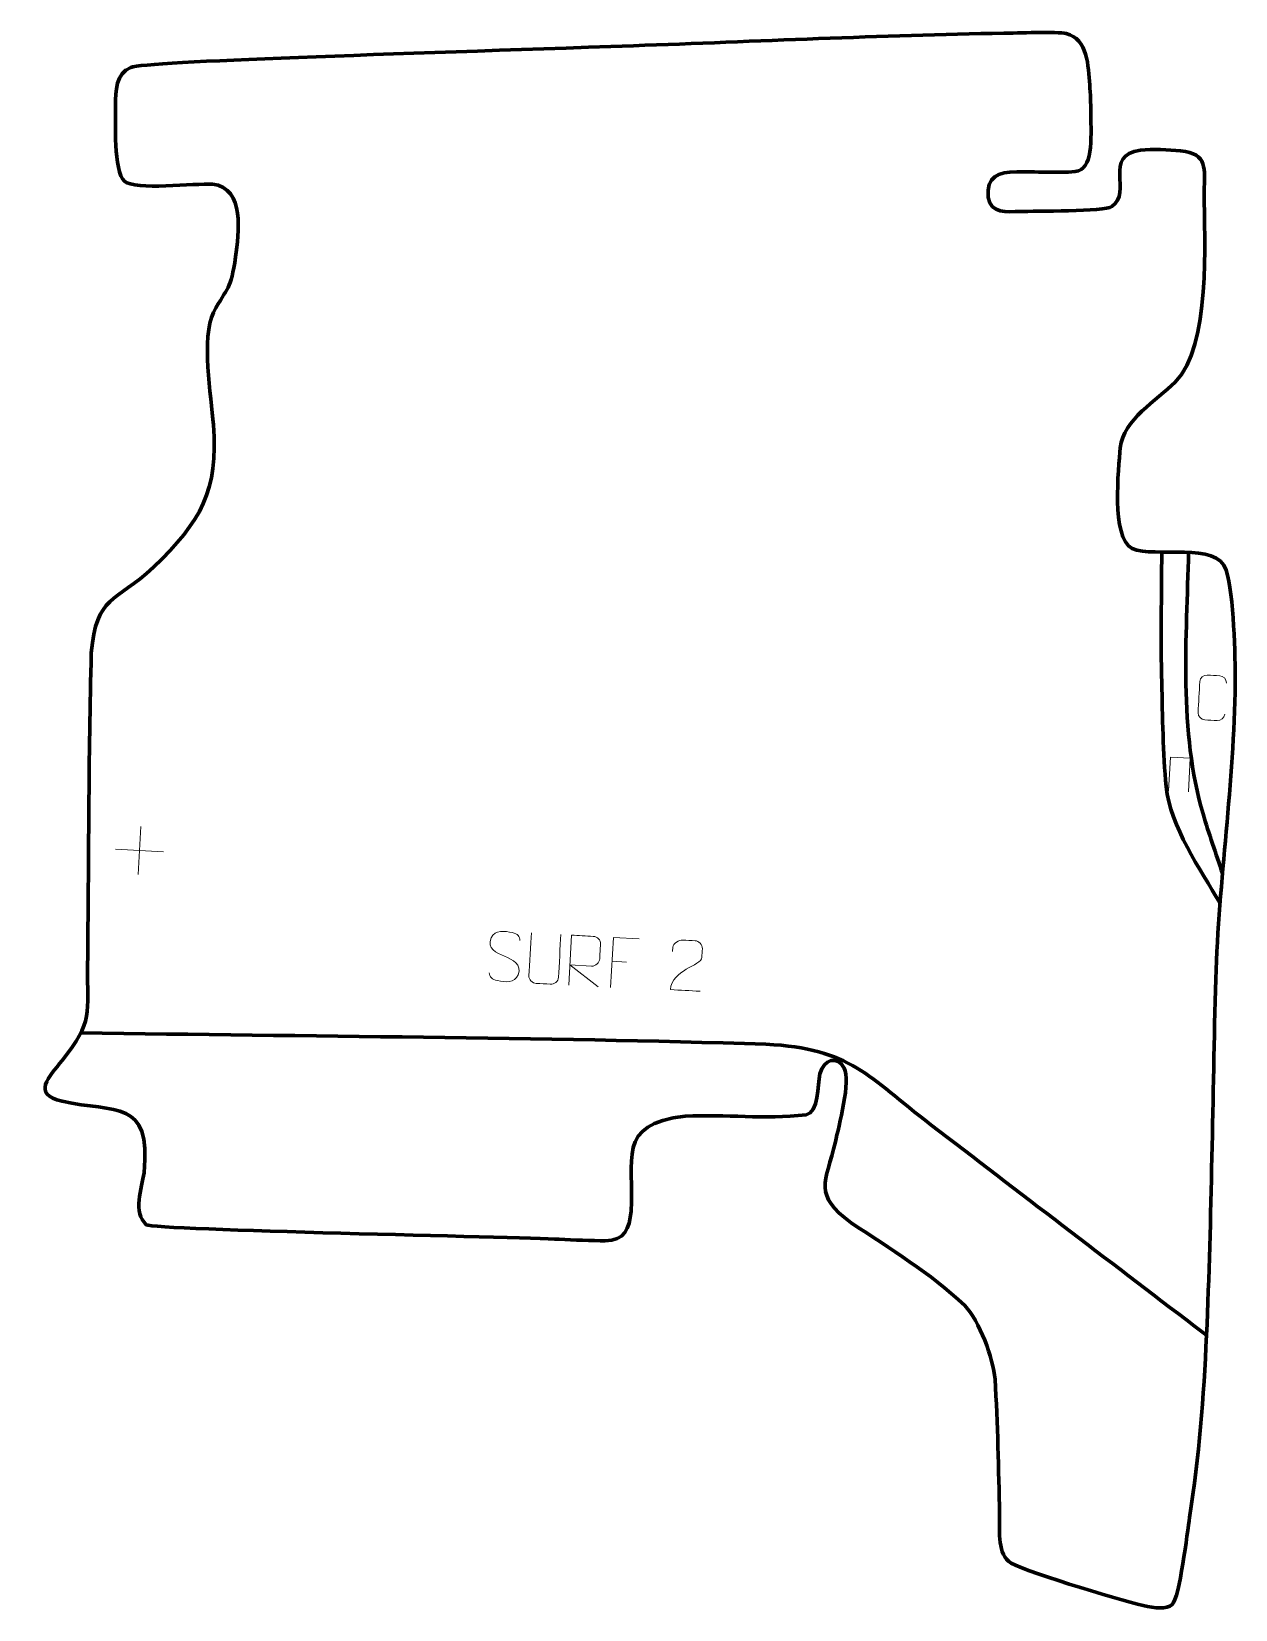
# Model space of a CAD drawing. Header units: millimetres. Extents: x -338 to 261, y -277 to 509.
import ezdxf

# ---------------------------------------------------------------- set-up
doc = ezdxf.new("R2010")
doc.units = ezdxf.units.MM
doc.header["$MEASUREMENT"] = 0
doc.layers.add('layer 2', color=7, linetype='Continuous')
doc.layers.add('layer 3', color=7, linetype='Continuous')

msp = doc.modelspace()

# ---------------------------------------------------------------- linework, layer by layer
at = {"layer": 'layer 2', "color": 142, "lineweight": 158}
for points, knots in [([(253.6467, 74.566), (243.7316, 91.7259), (228.8198, 112.7955), (226.819, 132.6999), (226.819, 132.6999), (225.187, 148.9353), (225.0287, 167.8862), (224.6011, 184.3841), (224.6011, 184.3841), (224.0398, 206.0474), (224.5282, 227.7499), (224.6159, 249.4191)], [0, 0, 0, 0, 0.25, 0.25, 0.25, 0.25, 0.5, 0.5, 0.5, 0.5, 1, 1, 1, 1]), ([(238.0148, 249.2856), (236.9174, 207.4529), (233.1627, 159.5007), (245.1613, 119.1417), (245.1613, 119.1417), (248.1319, 109.1496), (251.6525, 99.3073), (254.8674, 89.3888)], [0, 0, 0, 0, 0.33333333, 0.33333333, 0.33333333, 0.33333333, 1, 1, 1, 1]), ([(-313.5406, 10.136), (-199.8888, 8.1587), (-86.0458, 8.0389), (27.5508, 4.3874), (27.5508, 4.3874), (69.8836, 2.2874), (78.2627, -11.6047), (109.6714, -35.6836), (109.6714, -35.6836), (153.38, -69.1904), (197.1624, -102.6002), (240.972, -135.9749), (240.972, -135.9749), (240.972, -135.9749), (246.9376, -140.5195), (246.9376, -140.5195)], [0, 0, 0, 0, 0.2, 0.2, 0.2, 0.2, 0.4, 0.4, 0.4, 0.4, 0.6, 0.6, 0.6, 0.6, 1, 1, 1, 1])]:
    msp.add_open_spline(points, degree=3, knots=knots, dxfattribs=at)
at = {"layer": 'layer 2', "color": 250, "lineweight": 9}
for points, knots in [([(255.9953, 168.7348), (255.7557, 166.6639), (254.1827, 165.4235), (252.2614, 165.5199), (252.2614, 165.5199), (250.176, 165.6354), (248.0905, 165.7505), (246.0054, 165.8654), (246.0054, 165.8654), (244.2786, 165.8662), (242.608, 167.6489), (242.7176, 169.4523), (242.7176, 169.4523), (243.003, 174.6128), (243.2879, 179.7726), (243.5725, 184.9322), (243.5725, 184.9322), (243.6819, 186.8441), (245.3289, 188.2954), (247.2532, 188.177), (247.2532, 188.177), (249.333, 188.0622), (251.4134, 187.9473), (253.4936, 187.8324), (253.4936, 187.8324), (255.2362, 187.768), (256.9435, 186.3358), (256.8469, 184.1544)], [0, 0, 0, 0, 0.125, 0.125, 0.125, 0.125, 0.25, 0.25, 0.25, 0.25, 0.375, 0.375, 0.375, 0.375, 0.5, 0.5, 0.5, 0.5, 0.625, 0.625, 0.625, 0.625, 0.75, 0.75, 0.75, 0.75, 1, 1, 1, 1]), ([(228.0237, 130.5479), (228.0237, 130.5479), (228.95, 147.3203), (228.95, 147.3203), (228.95, 147.3203), (228.95, 147.3203), (238.7945, 146.7767), (238.7945, 146.7767), (238.7945, 146.7767), (238.7945, 146.7767), (237.8682, 130.0042), (237.8682, 130.0042)], [0, 0, 0, 0, 0.25, 0.25, 0.25, 0.25, 0.5, 0.5, 0.5, 0.5, 1, 1, 1, 1]), ([(-102.5668, 48.2227), (-106.7275, 49.925), (-111.5291, 51.9888), (-109.2226, 57.3901), (-109.2226, 57.3901), (-107.4932, 61.4408), (-102.3089, 60.7654), (-98.7439, 59.9666), (-98.7439, 59.9666), (-95.914, 59.3323), (-95.1175, 58.0733), (-94.9223, 55.9752)], [0, 0, 0, 0, 0.25, 0.25, 0.25, 0.25, 0.5, 0.5, 0.5, 0.5, 1, 1, 1, 1]), ([(-74.608, 59.0045), (-74.9138, 53.4734), (-75.3807, 43.2819), (-75.6857, 37.7499), (-75.6857, 37.7499), (-75.9489, 35.5215), (-77.7021, 34.1899), (-79.8471, 34.2979), (-79.8471, 34.2979), (-82.1756, 34.4269), (-84.5039, 34.5555), (-86.8319, 34.6836), (-86.8319, 34.6836), (-88.7596, 34.6884), (-90.6285, 36.6109), (-90.5101, 38.5518), (-90.5101, 38.5518), (-90.2031, 44.1053), (-89.5467, 54.2598), (-89.2405, 59.8126)], [0, 0, 0, 0, 0.16666667, 0.16666667, 0.16666667, 0.16666667, 0.33333333, 0.33333333, 0.33333333, 0.33333333, 0.5, 0.5, 0.5, 0.5, 0.66666667, 0.66666667, 0.66666667, 0.66666667, 1, 1, 1, 1]), ([(-70.6515, 33.7902), (-70.6515, 33.7902), (-69.2755, 58.7058), (-69.2755, 58.7058), (-69.2755, 58.7058), (-65.6862, 58.5075), (-62.0962, 58.3093), (-58.5064, 58.111), (-58.5064, 58.111), (-56.1868, 57.9452), (-54.714, 56.3715), (-54.8486, 54.0089), (-54.8486, 54.0089), (-54.9612, 51.9766), (-55.1299, 48.9219), (-55.2418, 46.8889), (-55.2418, 46.8889), (-55.3517, 45.0167), (-57.2683, 43.1777), (-59.2758, 43.2695), (-59.2758, 43.2695), (-59.2758, 43.2695), (-70.095, 43.867), (-70.095, 43.867), (-70.095, 43.867), (-70.095, 43.867), (-56.0191, 32.9821), (-56.0191, 32.9821)], [0, 0, 0, 0, 0.125, 0.125, 0.125, 0.125, 0.25, 0.25, 0.25, 0.25, 0.375, 0.375, 0.375, 0.375, 0.5, 0.5, 0.5, 0.5, 0.625, 0.625, 0.625, 0.625, 0.75, 0.75, 0.75, 0.75, 1, 1, 1, 1]), ([(-35.5579, 56.8437), (-35.5579, 56.8437), (-48.4123, 57.5536), (-48.4123, 57.5536), (-48.4123, 57.5536), (-48.4123, 57.5536), (-49.7883, 32.6379), (-49.7883, 32.6379)], [0, 0, 0, 0, 0.33333333, 0.33333333, 0.33333333, 0.33333333, 1, 1, 1, 1]), ([(-5.2841, 30.7678), (-10.1911, 31.0391), (-15.0981, 31.3101), (-20.0046, 31.5808), (-20.0046, 31.5808), (-19.4569, 41.498), (-4.6827, 43.3273), (-4.3531, 47.6259), (-4.3531, 47.6259), (-4.2749, 49.0479), (-4.1964, 50.4694), (-4.1176, 51.8905), (-4.1176, 51.8905), (-4.0199, 53.9653), (-6.0445, 55.8047), (-7.712, 55.9141), (-7.712, 55.9141), (-9.7821, 56.028), (-11.8518, 56.1423), (-13.921, 56.257), (-13.921, 56.257), (-15.7395, 56.3738), (-18.6587, 54.7403), (-18.8408, 52.6536), (-18.8408, 52.6536), (-18.8408, 52.6536), (-18.9541, 50.6019), (-18.9541, 50.6019)], [0, 0, 0, 0, 0.125, 0.125, 0.125, 0.125, 0.25, 0.25, 0.25, 0.25, 0.375, 0.375, 0.375, 0.375, 0.5, 0.5, 0.5, 0.5, 0.625, 0.625, 0.625, 0.625, 0.75, 0.75, 0.75, 0.75, 1, 1, 1, 1]), ([(-102.5668, 48.2226), (-98.6451, 46.3568), (-93.7274, 44.194), (-95.8541, 38.943), (-95.8541, 38.943), (-97.547, 34.7636), (-102.4362, 35.2907), (-106.126, 36.05), (-106.126, 36.05), (-108.8492, 36.6107), (-110.0013, 37.8898), (-110.2623, 40.0197)], [0, 0, 0, 0, 0.25, 0.25, 0.25, 0.25, 0.5, 0.5, 0.5, 0.5, 1, 1, 1, 1])]:
    msp.add_open_spline(points, degree=3, knots=knots, dxfattribs=at)
for points in [[(-283.7242, 112.8519), (-283.7242, 112.8519), (-285.0464, 88.9104), (-285.0464, 88.9104)], [(-296.3559, 101.5422), (-296.3559, 101.5422), (-272.4145, 100.22), (-272.4145, 100.22)], [(-49.0674, 45.692), (-49.0674, 45.692), (-41.9102, 45.2967), (-41.9102, 45.2967)]]:
    msp.add_open_spline(points, degree=3, dxfattribs=at)
at = {"layer": 'layer 3', "color": 242, "lineweight": 158}
msp.add_open_spline([(189.3263, 468.3391), (189.4426, 454.2966), (190.4349, 439.771), (181.5388, 438.8616), (181.5388, 438.8616), (172.7326, 437.9613), (161.2819, 438.8589), (152.3927, 438.7426), (152.3927, 438.7426), (142.9942, 438.6195), (137.3217, 436.4109), (138.144, 425.9841), (138.144, 425.9841), (139.9353, 417.6411), (147.1893, 418.8744), (154.2091, 418.9978), (154.2091, 418.9978), (161.0168, 419.1028), (196.3359, 418.997), (199.7842, 421.3882), (199.7842, 421.3882), (210.2352, 428.6354), (195.0216, 446.9972), (214.0389, 449.4754), (214.0389, 449.4754), (220.2742, 450.2879), (227.7279, 449.6851), (234.0323, 449.167), (234.0323, 449.167), (247.8526, 447.5189), (245.8232, 440.4814), (245.7412, 428.6725), (245.7412, 428.6725), (245.8604, 404.2664), (249.1221, 351.9946), (231.3218, 334.0327), (231.3218, 334.0327), (221.9866, 324.9021), (205.4515, 315.3168), (203.975, 301.3185), (203.975, 301.3185), (203.0917, 290.7712), (199.3432, 256.8166), (209.8328, 251.1722), (209.8328, 251.1722), (221.3922, 246.2964), (252.2519, 254.8218), (256.682, 240.4052), (256.682, 240.4052), (260.4854, 228.0289), (261.3141, 197.6638), (261.1898, 184.1358), (261.1898, 184.1358), (260.7349, 134.6666), (252.9571, 85.892), (251.5145, 36.8172), (251.5145, 36.8172), (249.9196, -22.1486), (249.4932, -81.6559), (246.9376, -140.5195), (246.9376, -140.5195), (245.4261, -171.5936), (243.3478, -200.4771), (238.4246, -231.2723), (238.4246, -231.2723), (237.3313, -238.3917), (233.6217, -271.1134), (229.7691, -274.539), (229.7691, -274.539), (227.0158, -276.9871), (221.2383, -276.4295), (215.334, -275.0179), (215.334, -275.0179), (202.4276, -271.9324), (152.616, -257.0105), (148.2588, -253.0305), (148.2588, -253.0305), (142.5721, -247.836), (144.0745, -236.7928), (143.9031, -229.4705), (143.9031, -229.4705), (143.3596, -207.5167), (143.0137, -184.245), (141.5999, -162.4129), (141.5999, -162.4129), (140.6548, -151.979), (133.8825, -133.3085), (126.5599, -125.7294), (126.5599, -125.7294), (108.7863, -109.0348), (89.918, -97.8837), (69.9446, -84.4466), (69.9446, -84.4466), (50.8046, -70.3848), (57.2978, -64.7904), (62.1098, -44.1117), (62.1098, -44.1117), (63.7905, -36.8887), (69.946, -13.3746), (66.5451, -7.4863), (66.5451, -7.4863), (62.9833, -1.319), (56.4825, -2.7832), (54.3995, -10.3638), (54.3995, -10.3638), (53.196, -15.9021), (53.8805, -29.795), (47.5039, -30.729), (47.5039, -30.729), (26.3401, -33.0521), (7.8253, -30.4796), (-12.6552, -31.3561), (-12.6552, -31.3561), (-47.5756, -35.3613), (-37.6997, -53.5112), (-39.6218, -78.6763), (-39.6218, -78.6763), (-40.303, -87.5965), (-42.9223, -93.3505), (-52.5217, -93.4312), (-52.5217, -93.4312), (-58.9086, -93.4849), (-68.5346, -93.084), (-75.3354, -92.6868), (-75.3354, -92.6868), (-95.1935, -91.5268), (-276.9208, -88.2198), (-280.9616, -85.4459), (-280.9616, -85.4459), (-287.821, -79.4868), (-283.346, -67.2307), (-282.0808, -59.5679), (-282.0808, -59.5679), (-278.6247, -22.1561), (-296.2343, -30.0601), (-322.9355, -23.9802), (-322.9355, -23.9802), (-338.1112, -20.5248), (-329.5447, -11.889), (-322.857, -3.7215), (-322.857, -3.7215), (-307.2614, 15.9067), (-310.4854, 19.6947), (-310.2077, 43.5535), (-310.2077, 43.5535), (-309.6214, 95.4014), (-309.7423, 147.3833), (-308.366, 199.2052), (-308.366, 199.2052), (-305.9597, 228.0683), (-296.4557, 224.1309), (-277.3694, 241.8774), (-277.3694, 241.8774), (-253.5279, 264.9713), (-245.0999, 279.7877), (-247.5737, 312.8061), (-247.5737, 312.8061), (-248.7012, 326.8407), (-253.6493, 356.5466), (-247.5375, 368.5958), (-247.5375, 368.5958), (-240.4701, 382.0331), (-238.9077, 379.3886), (-236.5056, 396.4555), (-236.5056, 396.4555), (-234.9245, 407.9142), (-231.7524, 430.5542), (-247.9463, 432.6048), (-247.9463, 432.6048), (-256.6459, 433.0029), (-286.7694, 429.3266), (-291.872, 434.055), (-291.872, 434.055), (-297.2569, 439.0449), (-296.3736, 464.0345), (-296.2898, 471.8782), (-296.2898, 471.8782), (-296.2166, 478.735), (-296.1439, 487.8932), (-288.738, 490.6816), (-288.738, 490.6816), (-280.4513, 493.8014), (-157.7453, 497.2981), (-38.4401, 501.496), (-38.4401, 501.496), (22.8469, 503.6575), (84.7249, 506.6852), (145.9879, 507.7123), (145.9879, 507.7123), (151.9222, 507.8087), (172.6909, 508.5417), (177.0127, 507.5496), (177.0127, 507.5496), (187.8299, 505.0663), (188.0284, 491.1674), (188.7512, 482.0192), (188.7512, 482.0192), (189.1127, 477.4449), (189.2508, 472.9243), (189.3263, 468.3391)], degree=3, knots=[0, 0, 0, 0, 0.01960784, 0.01960784, 0.01960784, 0.01960784, 0.03921569, 0.03921569, 0.03921569, 0.03921569, 0.05882353, 0.05882353, 0.05882353, 0.05882353, 0.07843137, 0.07843137, 0.07843137, 0.07843137, 0.09803922, 0.09803922, 0.09803922, 0.09803922, 0.11764706, 0.11764706, 0.11764706, 0.11764706, 0.1372549, 0.1372549, 0.1372549, 0.1372549, 0.15686275, 0.15686275, 0.15686275, 0.15686275, 0.17647059, 0.17647059, 0.17647059, 0.17647059, 0.19607843, 0.19607843, 0.19607843, 0.19607843, 0.21568627, 0.21568627, 0.21568627, 0.21568627, 0.23529412, 0.23529412, 0.23529412, 0.23529412, 0.25490196, 0.25490196, 0.25490196, 0.25490196, 0.2745098, 0.2745098, 0.2745098, 0.2745098, 0.29411765, 0.29411765, 0.29411765, 0.29411765, 0.31372549, 0.31372549, 0.31372549, 0.31372549, 0.33333333, 0.33333333, 0.33333333, 0.33333333, 0.35294118, 0.35294118, 0.35294118, 0.35294118, 0.37254902, 0.37254902, 0.37254902, 0.37254902, 0.39215686, 0.39215686, 0.39215686, 0.39215686, 0.41176471, 0.41176471, 0.41176471, 0.41176471, 0.43137255, 0.43137255, 0.43137255, 0.43137255, 0.45098039, 0.45098039, 0.45098039, 0.45098039, 0.47058824, 0.47058824, 0.47058824, 0.47058824, 0.49019608, 0.49019608, 0.49019608, 0.49019608, 0.50980392, 0.50980392, 0.50980392, 0.50980392, 0.52941176, 0.52941176, 0.52941176, 0.52941176, 0.54901961, 0.54901961, 0.54901961, 0.54901961, 0.56862745, 0.56862745, 0.56862745, 0.56862745, 0.58823529, 0.58823529, 0.58823529, 0.58823529, 0.60784314, 0.60784314, 0.60784314, 0.60784314, 0.62745098, 0.62745098, 0.62745098, 0.62745098, 0.64705882, 0.64705882, 0.64705882, 0.64705882, 0.66666667, 0.66666667, 0.66666667, 0.66666667, 0.68627451, 0.68627451, 0.68627451, 0.68627451, 0.70588235, 0.70588235, 0.70588235, 0.70588235, 0.7254902, 0.7254902, 0.7254902, 0.7254902, 0.74509804, 0.74509804, 0.74509804, 0.74509804, 0.76470588, 0.76470588, 0.76470588, 0.76470588, 0.78431373, 0.78431373, 0.78431373, 0.78431373, 0.80392157, 0.80392157, 0.80392157, 0.80392157, 0.82352941, 0.82352941, 0.82352941, 0.82352941, 0.84313725, 0.84313725, 0.84313725, 0.84313725, 0.8627451, 0.8627451, 0.8627451, 0.8627451, 0.88235294, 0.88235294, 0.88235294, 0.88235294, 0.90196078, 0.90196078, 0.90196078, 0.90196078, 0.92156863, 0.92156863, 0.92156863, 0.92156863, 0.94117647, 0.94117647, 0.94117647, 0.94117647, 0.96078431, 0.96078431, 0.96078431, 0.96078431, 1, 1, 1, 1], dxfattribs=at)

doc.saveas('drawing.dxf')
